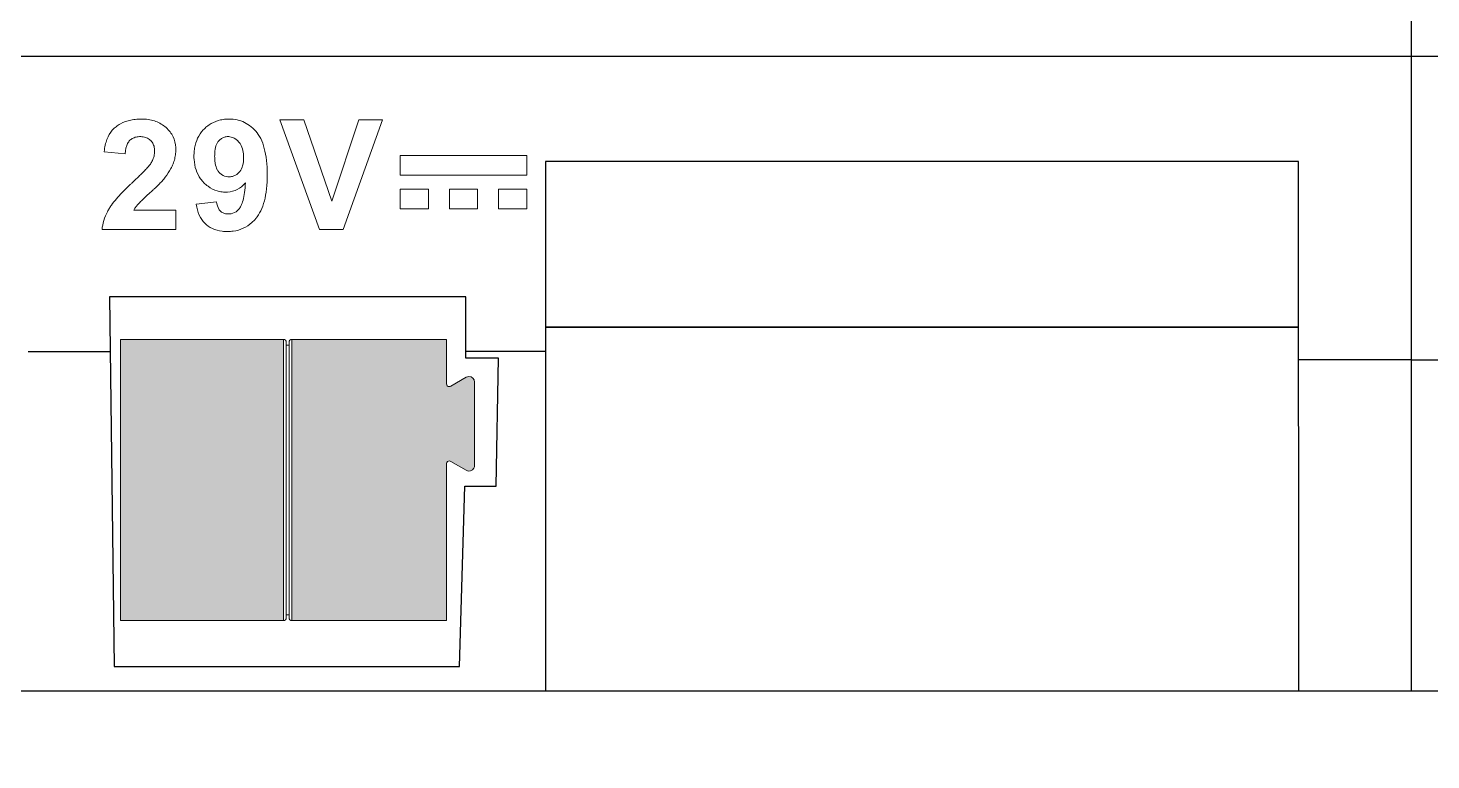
# Model space of a CAD drawing. Header units: millimetres. Extents: x -174 to 283928, y 1291 to 21053.
# Drawn here: x 10920.88 to 10970.78, y 19673.72 to 19699.75 of the extents above; entities that cross this region are included whole.
import ezdxf
from ezdxf.enums import TextEntityAlignment as Align

# ---------------------------------------------------------------- set-up
doc = ezdxf.new("R2010")
doc.units = ezdxf.units.MM
doc.layers.add('Enclosure', color=7, linetype='Continuous')
doc.styles.get("Standard").update_dxf_attribs({"font": 'arial.ttf'})

# ---------------------------------------------------------------- blocks, each defined once
blk = doc.blocks.new('Dado KNX')
h = blk.add_hatch(color=18)
h.dxf.hatch_style = 1
h.paths.add_polyline_path([(185.574, 84.26), (179.774, 84.26), (179.774, 74.26), (185.574, 74.26)])
h = blk.add_hatch(color=1)
h.dxf.hatch_style = 1
edge = h.paths.add_edge_path()
edge.add_line((185.874, 74.26), (191.374, 74.26))
edge.add_line((191.374, 74.26), (191.374, 79.855))
edge.add_spline(control_points=[(191.374, 79.837), (191.374, 79.855), (191.379, 79.872), (191.388, 79.887)], knot_values=[1, 1, 1, 1, 2, 2, 2, 2], degree=3, periodic=0)
edge.add_spline(control_points=[(191.388, 79.887), (191.415, 79.935), (191.476, 79.951), (191.524, 79.924)], knot_values=[0, 0, 0, 0, 1, 1, 1, 1], degree=3, periodic=0)
edge.add_line((191.524, 79.924), (192.074, 79.606))
edge.add_spline(control_points=[(192.074, 79.606), (192.17, 79.551), (192.292, 79.583), (192.347, 79.679)], knot_values=[0, 0, 0, 0, 1, 1, 1, 1], degree=3, periodic=0)
edge.add_spline(control_points=[(192.347, 79.679), (192.365, 79.709), (192.374, 79.744), (192.374, 79.779)], knot_values=[1, 1, 1, 1, 2, 2, 2, 2], degree=3, periodic=0)
edge.add_line((192.374, 79.779), (192.374, 82.741))
edge.add_spline(control_points=[(192.374, 82.741), (192.374, 82.851), (192.285, 82.941), (192.174, 82.941)], knot_values=[0, 0, 0, 0, 1, 1, 1, 1], degree=3, periodic=0)
edge.add_spline(control_points=[(192.174, 82.941), (192.139, 82.941), (192.104, 82.932), (192.074, 82.914)], knot_values=[1, 1, 1, 1, 2, 2, 2, 2], degree=3, periodic=0)
edge.add_line((192.074, 82.914), (191.509, 82.588))
edge.add_spline(control_points=[(191.524, 82.596), (191.509, 82.588), (191.492, 82.583), (191.474, 82.583)], knot_values=[1, 1, 1, 1, 2, 2, 2, 2], degree=3, periodic=0)
edge.add_spline(control_points=[(191.474, 82.583), (191.419, 82.583), (191.374, 82.628), (191.374, 82.683)], knot_values=[0, 0, 0, 0, 1, 1, 1, 1], degree=3, periodic=0)
edge.add_line((191.374, 82.683), (191.374, 84.26))
edge.add_line((191.374, 84.26), (185.874, 84.26))
edge.add_line((185.874, 84.26), (185.874, 74.26))
at = {"color": 18, "lineweight": 18}
for p, q in [((179.774, 84.26), (179.774, 74.26)), ((185.574, 84.26), (179.774, 84.26)), ((185.574, 74.26), (185.574, 84.26)), ((185.674, 84.16), (185.674, 74.36)), ((179.774, 74.26), (185.574, 74.26))]:
    blk.add_line(p, q, dxfattribs=at)
at = {"color": 1, "lineweight": 18}
for p, q in [((185.774, 74.36), (185.774, 84.16)), ((191.374, 84.26), (185.874, 84.26)), ((185.874, 84.26), (185.874, 74.26)), ((191.374, 82.683), (191.374, 84.26)), ((192.074, 82.914), (191.524, 82.596)), ((192.374, 79.779), (192.374, 82.741)), ((191.374, 74.26), (191.374, 79.837)), ((191.524, 79.924), (192.074, 79.606)), ((185.874, 74.26), (191.374, 74.26))]:
    blk.add_line(p, q, dxfattribs=at)
at = {"color": 18, "lineweight": 18}
for points in [[(185.674, 84.06), (185.724, 84.06)], [(185.674, 74.468), (185.724, 74.468)]]:
    blk.add_lwpolyline(points, dxfattribs=at)
at = {"color": 1, "lineweight": 18}
for points in [[(185.724, 84.06), (185.774, 84.06)], [(185.724, 74.468), (185.774, 74.468)]]:
    blk.add_lwpolyline(points, dxfattribs=at)
at = {"color": 18, "lineweight": 18}
for points in [[(185.674, 84.16), (185.674, 84.215), (185.629, 84.26), (185.574, 84.26)], [(185.574, 74.26), (185.629, 74.26), (185.674, 74.305), (185.674, 74.36)]]:
    blk.add_open_spline(points, degree=3, dxfattribs=at)
at = {"color": 1, "lineweight": 18}
for points in [[(185.874, 84.26), (185.819, 84.26), (185.774, 84.215), (185.774, 84.16)], [(191.388, 79.887), (191.379, 79.872), (191.374, 79.855), (191.374, 79.837)], [(191.524, 79.924), (191.476, 79.951), (191.415, 79.935), (191.388, 79.887)], [(192.074, 79.606), (192.17, 79.551), (192.292, 79.583), (192.347, 79.679)], [(192.347, 79.679), (192.365, 79.709), (192.374, 79.744), (192.374, 79.779)], [(185.774, 74.36), (185.774, 74.305), (185.819, 74.26), (185.874, 74.26)]]:
    blk.add_open_spline(points, degree=3, dxfattribs=at)
for points in [[(192.374, 82.741), (192.374, 82.851), (192.285, 82.941), (192.174, 82.941), (192.139, 82.941), (192.104, 82.932), (192.074, 82.914)], [(191.374, 82.683), (191.374, 82.628), (191.419, 82.583), (191.474, 82.583), (191.492, 82.583), (191.509, 82.588), (191.524, 82.596)]]:
    blk.add_open_spline(points, degree=3, knots=[0, 0, 0, 0, 1, 1, 1, 2, 2, 2, 2], dxfattribs=at)
blk = doc.blocks.new('ZCL-8HT230_ENCLOSURE')
at = {"layer": 'Enclosure'}
blk.add_lwpolyline([(0, 45), (80, 45), (80, -45), (0, -45)], close=True, dxfattribs=at)
for points in [[(0, -22.429), (80, -22.429)], [(75.99, -45), (75.983, -26.172), (49.204, -26.172), (49.204, -45)], [(33.689, -30.98), (33.854, -44.132), (46.146, -44.132), (46.329, -37.711), (47.44, -37.711), (47.527, -33.158), (46.366, -33.158), (46.37, -30.98), (33.689, -30.98)], [(49.204, -32.065), (75.983, -32.065)], [(75.983, -32.065), (49.204, -32.065)], [(30.797, -32.93), (33.713, -32.929)], [(49.203, -32.93), (46.366, -32.929)], [(0, -33.222), (4.014, -33.218)], [(80, -33.222), (75.986, -33.218)]]:
    blk.add_lwpolyline(points, dxfattribs=at)
at = {"layer": 'Enclosure', "lineweight": 5}
for points in [[(41.156, -28.59), (39.755, -24.682)], [(39.755, -24.682), (40.609, -24.682)], [(40.609, -24.682), (41.6, -27.578)], [(41.6, -27.578), (42.563, -24.682)], [(43.4, -24.682), (41.999, -28.59)], [(42.563, -24.682), (43.4, -24.682)], [(34.252, -25.895), (33.504, -25.821)], [(44.035, -26.661), (44.035, -25.962)], [(44.035, -25.962), (48.532, -25.962)], [(48.532, -25.962), (48.532, -26.661)], [(48.532, -26.661), (44.035, -26.661)], [(44.035, -27.857), (44.035, -27.155)], [(44.035, -27.155), (45.033, -27.155)], [(45.033, -27.155), (45.033, -27.857)], [(45.788, -27.155), (45.788, -27.857)], [(46.786, -27.155), (45.788, -27.155)], [(46.786, -27.857), (46.786, -27.155)], [(47.534, -27.155), (47.534, -27.857)], [(48.532, -27.155), (47.534, -27.155)], [(48.532, -27.857), (48.532, -27.155)], [(34.559, -27.895), (36.051, -27.895)], [(36.051, -27.895), (36.051, -28.59)], [(36.774, -27.684), (37.501, -27.603)], [(45.033, -27.857), (44.035, -27.857)], [(45.788, -27.857), (46.786, -27.857)], [(47.534, -27.857), (48.532, -27.857)], [(36.051, -28.59), (33.427, -28.59)], [(41.999, -28.59), (41.156, -28.59)]]:
    blk.add_lwpolyline(points, dxfattribs=at)
for points, knots in [([(33.504, -25.821), (33.522, -25.655), (33.554, -25.511), (33.603, -25.384), (33.649, -25.257), (33.712, -25.147), (33.793, -25.056), (33.832, -25.01), (33.878, -24.967), (33.927, -24.932), (33.977, -24.893), (34.026, -24.861), (34.083, -24.83), (34.192, -24.77), (34.316, -24.724), (34.45, -24.696), (34.517, -24.682), (34.591, -24.671), (34.665, -24.667), (34.7, -24.664), (34.739, -24.66), (34.781, -24.66), (34.82, -24.66), (34.859, -24.66), (34.898, -24.66), (35.056, -24.667), (35.205, -24.696), (35.342, -24.745), (35.476, -24.794), (35.6, -24.869), (35.705, -24.964), (35.758, -25.013), (35.804, -25.063), (35.847, -25.119), (35.889, -25.172), (35.924, -25.232), (35.952, -25.288), (36.009, -25.408), (36.041, -25.539), (36.048, -25.676), (36.051, -25.712), (36.051, -25.747), (36.051, -25.782), (36.048, -25.818), (36.048, -25.849), (36.044, -25.885), (36.037, -25.952), (36.026, -26.015), (36.012, -26.079), (35.995, -26.139), (35.977, -26.199), (35.956, -26.255), (35.931, -26.308), (35.907, -26.364), (35.878, -26.421), (35.818, -26.527), (35.748, -26.632), (35.677, -26.728), (35.66, -26.752), (35.642, -26.777), (35.621, -26.798), (35.603, -26.823), (35.582, -26.844), (35.561, -26.869), (35.518, -26.911), (35.476, -26.953), (35.434, -26.999), (35.388, -27.042), (35.342, -27.088), (35.286, -27.14), (35.261, -27.165), (35.229, -27.193), (35.194, -27.225), (35.18, -27.239), (35.159, -27.257), (35.141, -27.274), (35.123, -27.289), (35.109, -27.303), (35.092, -27.317), (35.032, -27.377), (34.982, -27.419), (34.936, -27.465), (34.912, -27.486), (34.887, -27.511), (34.866, -27.532), (34.845, -27.553), (34.82, -27.574), (34.799, -27.596), (34.778, -27.62), (34.756, -27.641), (34.735, -27.659), (34.728, -27.67), (34.718, -27.68), (34.711, -27.687), (34.704, -27.698), (34.693, -27.708), (34.682, -27.723), (34.661, -27.747), (34.637, -27.779), (34.615, -27.807), (34.594, -27.839), (34.573, -27.867), (34.559, -27.895)], [0, 0, 0, 0, 1, 1, 1, 2, 2, 2, 3, 3, 3, 4, 4, 4, 5, 5, 5, 6, 6, 6, 7, 7, 7, 8, 8, 8, 9, 9, 9, 10, 10, 10, 11, 11, 11, 12, 12, 12, 13, 13, 13, 14, 14, 14, 15, 15, 15, 16, 16, 16, 17, 17, 17, 18, 18, 18, 19, 19, 19, 20, 20, 20, 21, 21, 21, 22, 22, 22, 23, 23, 23, 24, 24, 24, 25, 25, 25, 26, 26, 26, 27, 27, 27, 28, 28, 28, 29, 29, 29, 30, 30, 30, 31, 31, 31, 32, 32, 32, 33, 33, 33, 34, 34, 34, 34]), ([(38.528, -26.932), (38.355, -27.133), (38.143, -27.243), (37.889, -27.257), (37.857, -27.257), (37.822, -27.257), (37.79, -27.257), (37.759, -27.257), (37.73, -27.253), (37.699, -27.25), (37.635, -27.243), (37.579, -27.232), (37.519, -27.215), (37.406, -27.179), (37.296, -27.126), (37.198, -27.052), (37.145, -27.013), (37.099, -26.971), (37.05, -26.925), (37.046, -26.918), (37.039, -26.911), (37.032, -26.908), (37.028, -26.901), (37.025, -26.893), (37.018, -26.89), (37.007, -26.879), (37, -26.869), (36.99, -26.855), (36.968, -26.834), (36.951, -26.809), (36.933, -26.784), (36.866, -26.689), (36.81, -26.583), (36.771, -26.47), (36.732, -26.354), (36.711, -26.23), (36.7, -26.093), (36.697, -26.026), (36.697, -25.955), (36.7, -25.888), (36.704, -25.821), (36.711, -25.754), (36.721, -25.691), (36.764, -25.44), (36.863, -25.225), (37.025, -25.048), (37.067, -25.006), (37.113, -24.96), (37.159, -24.925), (37.208, -24.886), (37.258, -24.851), (37.307, -24.823), (37.413, -24.763), (37.526, -24.717), (37.646, -24.692), (37.709, -24.678), (37.769, -24.671), (37.836, -24.664), (37.868, -24.664), (37.903, -24.66), (37.935, -24.66), (37.953, -24.66), (37.963, -24.66), (37.977, -24.66), (37.988, -24.66), (38.002, -24.66), (38.016, -24.66), (38.115, -24.664), (38.21, -24.682), (38.302, -24.706), (38.482, -24.756), (38.644, -24.851), (38.789, -24.981), (38.859, -25.048), (38.93, -25.126), (38.986, -25.214), (39.046, -25.302), (39.099, -25.405), (39.142, -25.521), (39.226, -25.75), (39.279, -26.036), (39.297, -26.371), (39.3, -26.456), (39.304, -26.544), (39.304, -26.632), (39.304, -26.724), (39.3, -26.812), (39.297, -26.897), (39.286, -27.066), (39.272, -27.222), (39.244, -27.366), (39.194, -27.652), (39.11, -27.885), (38.99, -28.068), (38.976, -28.093), (38.962, -28.114), (38.944, -28.135), (38.937, -28.146), (38.93, -28.156), (38.923, -28.167), (38.916, -28.174), (38.912, -28.178), (38.909, -28.185), (38.905, -28.188), (38.898, -28.195), (38.895, -28.202), (38.852, -28.252), (38.806, -28.298), (38.757, -28.34), (38.665, -28.425), (38.563, -28.492), (38.45, -28.541), (38.341, -28.594), (38.221, -28.626), (38.094, -28.647), (38.03, -28.654), (37.963, -28.661), (37.896, -28.661), (37.829, -28.661), (37.762, -28.657), (37.699, -28.65), (37.445, -28.622), (37.237, -28.527), (37.081, -28.365), (36.926, -28.202), (36.82, -27.977), (36.774, -27.684)], [0, 0, 0, 0, 1, 1, 1, 2, 2, 2, 3, 3, 3, 4, 4, 4, 5, 5, 5, 6, 6, 6, 7, 7, 7, 8, 8, 8, 9, 9, 9, 10, 10, 10, 11, 11, 11, 12, 12, 12, 13, 13, 13, 14, 14, 14, 15, 15, 15, 16, 16, 16, 17, 17, 17, 18, 18, 18, 19, 19, 19, 20, 20, 20, 21, 21, 21, 22, 22, 22, 23, 23, 23, 24, 24, 24, 25, 25, 25, 26, 26, 26, 27, 27, 27, 28, 28, 28, 29, 29, 29, 30, 30, 30, 31, 31, 31, 32, 32, 32, 33, 33, 33, 34, 34, 34, 35, 35, 35, 36, 36, 36, 37, 37, 37, 38, 38, 38, 39, 39, 39, 40, 40, 40, 41, 41, 41, 42, 42, 42, 42]), ([(33.427, -28.59), (33.437, -28.485), (33.458, -28.372), (33.494, -28.262), (33.525, -28.153), (33.571, -28.047), (33.617, -27.955), (33.628, -27.934), (33.642, -27.913), (33.652, -27.892), (33.663, -27.871), (33.677, -27.853), (33.688, -27.832), (33.712, -27.793), (33.737, -27.758), (33.762, -27.719), (33.818, -27.645), (33.875, -27.571), (33.938, -27.497), (34.002, -27.423), (34.069, -27.352), (34.146, -27.271), (34.224, -27.193), (34.305, -27.109), (34.407, -27.01), (34.432, -26.985), (34.46, -26.961), (34.488, -26.936), (34.502, -26.922), (34.517, -26.908), (34.531, -26.897), (34.545, -26.883), (34.559, -26.869), (34.57, -26.858), (34.622, -26.809), (34.665, -26.766), (34.707, -26.728), (34.746, -26.689), (34.785, -26.654), (34.82, -26.618), (34.855, -26.583), (34.891, -26.548), (34.926, -26.512), (34.961, -26.477), (34.996, -26.438), (35.032, -26.4), (35.067, -26.361), (35.099, -26.322), (35.127, -26.287), (35.141, -26.269), (35.152, -26.251), (35.162, -26.234), (35.176, -26.213), (35.187, -26.191), (35.201, -26.17), (35.222, -26.124), (35.247, -26.072), (35.264, -26.019), (35.282, -25.962), (35.293, -25.906), (35.296, -25.842), (35.296, -25.814), (35.296, -25.782), (35.296, -25.75), (35.293, -25.722), (35.289, -25.694), (35.286, -25.666), (35.275, -25.609), (35.254, -25.56), (35.233, -25.514), (35.219, -25.493), (35.205, -25.472), (35.19, -25.454), (35.176, -25.437), (35.159, -25.419), (35.141, -25.405), (35.106, -25.373), (35.063, -25.345), (35.01, -25.327), (34.961, -25.306), (34.905, -25.292), (34.848, -25.288), (34.816, -25.285), (34.788, -25.285), (34.756, -25.285), (34.728, -25.285), (34.704, -25.288), (34.675, -25.292), (34.626, -25.299), (34.577, -25.317), (34.534, -25.338), (34.495, -25.359), (34.457, -25.384), (34.421, -25.415), (34.39, -25.447), (34.361, -25.486), (34.337, -25.532), (34.287, -25.62), (34.259, -25.743), (34.252, -25.895)], [0, 0, 0, 0, 1, 1, 1, 2, 2, 2, 3, 3, 3, 4, 4, 4, 5, 5, 5, 6, 6, 6, 7, 7, 7, 8, 8, 8, 9, 9, 9, 10, 10, 10, 11, 11, 11, 12, 12, 12, 13, 13, 13, 14, 14, 14, 15, 15, 15, 16, 16, 16, 17, 17, 17, 18, 18, 18, 19, 19, 19, 20, 20, 20, 21, 21, 21, 22, 22, 22, 23, 23, 23, 24, 24, 24, 25, 25, 25, 26, 26, 26, 27, 27, 27, 28, 28, 28, 29, 29, 29, 30, 30, 30, 31, 31, 31, 32, 32, 32, 33, 33, 33, 33]), ([(38.464, -26.043), (38.464, -26.068), (38.464, -26.096), (38.461, -26.121), (38.461, -26.142), (38.457, -26.167), (38.454, -26.191), (38.45, -26.234), (38.443, -26.276), (38.429, -26.318), (38.408, -26.396), (38.376, -26.463), (38.334, -26.52), (38.33, -26.527), (38.323, -26.534), (38.32, -26.541), (38.312, -26.548), (38.305, -26.555), (38.298, -26.565), (38.281, -26.58), (38.267, -26.594), (38.249, -26.608), (38.217, -26.632), (38.182, -26.657), (38.147, -26.671), (38.111, -26.689), (38.073, -26.699), (38.034, -26.707), (37.991, -26.714), (37.946, -26.714), (37.907, -26.71), (37.822, -26.707), (37.748, -26.678), (37.681, -26.632), (37.646, -26.608), (37.614, -26.58), (37.586, -26.544), (37.582, -26.541), (37.579, -26.537), (37.575, -26.534), (37.575, -26.53), (37.572, -26.527), (37.568, -26.523), (37.565, -26.52), (37.561, -26.512), (37.554, -26.505), (37.543, -26.491), (37.536, -26.477), (37.526, -26.46), (37.494, -26.4), (37.469, -26.326), (37.452, -26.237), (37.445, -26.195), (37.441, -26.149), (37.438, -26.1), (37.434, -26.075), (37.434, -26.05), (37.434, -26.026), (37.431, -25.997), (37.431, -25.973), (37.434, -25.945), (37.438, -25.736), (37.473, -25.578), (37.547, -25.475), (37.55, -25.468), (37.554, -25.461), (37.561, -25.454), (37.565, -25.451), (37.565, -25.451), (37.568, -25.447), (37.572, -25.44), (37.575, -25.437), (37.579, -25.433), (37.593, -25.419), (37.61, -25.401), (37.625, -25.391), (37.656, -25.362), (37.692, -25.338), (37.727, -25.324), (37.762, -25.306), (37.801, -25.295), (37.843, -25.288), (37.864, -25.285), (37.886, -25.285), (37.907, -25.285), (37.928, -25.285), (37.946, -25.285), (37.967, -25.288), (38.044, -25.299), (38.115, -25.327), (38.185, -25.377), (38.217, -25.401), (38.249, -25.429), (38.281, -25.465), (38.284, -25.468), (38.288, -25.475), (38.291, -25.479), (38.295, -25.482), (38.298, -25.486), (38.302, -25.489), (38.309, -25.496), (38.312, -25.504), (38.32, -25.511), (38.33, -25.525), (38.341, -25.542), (38.348, -25.556), (38.425, -25.683), (38.464, -25.846), (38.464, -26.043)], [0, 0, 0, 0, 1, 1, 1, 2, 2, 2, 3, 3, 3, 4, 4, 4, 5, 5, 5, 6, 6, 6, 7, 7, 7, 8, 8, 8, 9, 9, 9, 10, 10, 10, 11, 11, 11, 12, 12, 12, 13, 13, 13, 14, 14, 14, 15, 15, 15, 16, 16, 16, 17, 17, 17, 18, 18, 18, 19, 19, 19, 20, 20, 20, 21, 21, 21, 22, 22, 22, 23, 23, 23, 24, 24, 24, 25, 25, 25, 26, 26, 26, 27, 27, 27, 28, 28, 28, 29, 29, 29, 30, 30, 30, 31, 31, 31, 32, 32, 32, 33, 33, 33, 34, 34, 34, 35, 35, 35, 36, 36, 36, 36]), ([(37.501, -27.603), (37.515, -27.708), (37.54, -27.793), (37.582, -27.86), (37.603, -27.895), (37.625, -27.924), (37.656, -27.948), (37.688, -27.973), (37.723, -27.994), (37.762, -28.012), (37.801, -28.026), (37.843, -28.033), (37.893, -28.036), (37.903, -28.036), (37.917, -28.036), (37.928, -28.036), (37.942, -28.036), (37.949, -28.036), (37.96, -28.036), (37.981, -28.033), (38.002, -28.033), (38.023, -28.026), (38.104, -28.012), (38.178, -27.973), (38.242, -27.913), (38.26, -27.899), (38.277, -27.881), (38.291, -27.864), (38.298, -27.853), (38.305, -27.846), (38.316, -27.835), (38.316, -27.832), (38.32, -27.832), (38.32, -27.828), (38.32, -27.828), (38.323, -27.825), (38.323, -27.825), (38.323, -27.825), (38.323, -27.821), (38.323, -27.821), (38.327, -27.818), (38.327, -27.818), (38.33, -27.814), (38.344, -27.793), (38.358, -27.768), (38.372, -27.74), (38.401, -27.687), (38.422, -27.62), (38.443, -27.543), (38.485, -27.387), (38.514, -27.183), (38.528, -26.932)], [0, 0, 0, 0, 1, 1, 1, 2, 2, 2, 3, 3, 3, 4, 4, 4, 5, 5, 5, 6, 6, 6, 7, 7, 7, 8, 8, 8, 9, 9, 9, 10, 10, 10, 11, 11, 11, 12, 12, 12, 13, 13, 13, 14, 14, 14, 15, 15, 15, 16, 16, 16, 17, 17, 17, 17])]:
    blk.add_open_spline(points, degree=3, knots=knots, dxfattribs=at)
blk = doc.blocks.new('ZCL-8HT230_ATT_DEF')
at = {"color": 5}
for tag, p in [('UFH_ACTUATOR_1', (26.299, 47.198)), ('UFH_ACTUATOR_2', (32.649, 47.198)), ('UFH_ACTUATOR_3', (39.025, 47.198)), ('UFH_ACTUATOR_4', (45.375, 47.198)), ('UFH_ACTUATOR_5', (51.7, 47.198)), ('UFH_ACTUATOR_6', (58.05, 47.198)), ('UFH_ACTUATOR_7', (64.425, 47.198)), ('UFH_ACTUATOR_8', (70.775, 47.198))]:
    blk.add_attdef(tag, p, '', height=2.5, rotation=90, dxfattribs=at)
blk.add_wipeout([(0, 45), (80, 45), (80, -45), (0, -45)])
blk.add_wipeout([(0, 45), (80, 45), (80, -45), (0, -45)])
blk.add_blockref('Dado KNX', (-145.695, -116.756))
at = {"layer": 'Enclosure'}
blk.add_blockref('ZCL-8HT230_ENCLOSURE', (0, 0), dxfattribs=at)
at = {"color": 3, "flags": 2}
blk.add_attdef('REFERENCE', text='', height=2.5, dxfattribs=at).set_placement((16.552, 28.377), align=Align.CENTER)
at = {"color": 3}
blk.add_attdef('PHYSICAL.ADD.', text='', height=2.5, dxfattribs=at).set_placement((62.279, 28.377), align=Align.CENTER)

msp = doc.modelspace()

# ---------------------------------------------------------------- linework, layer by layer
at = {"layer": 'Defpoints', "color": 6}
msp.add_lwpolyline([(11101.853, 19649.172), (10261.826, 19649.172), (10261.826, 19679.172), (11101.853, 19679.172)], close=True, dxfattribs=at)

# ---------------------------------------------------------------- next in the draw order: block references
msp.add_blockref('ZCL-8HT230_ATT_DEF', (10890.087, 19721.172))

# ---------------------------------------------------------------- next in the draw order: block references
msp.add_blockref('ZCL-8HT230_ATT_DEF', (10970.087, 19721.172))

doc.saveas('drawing.dxf')
